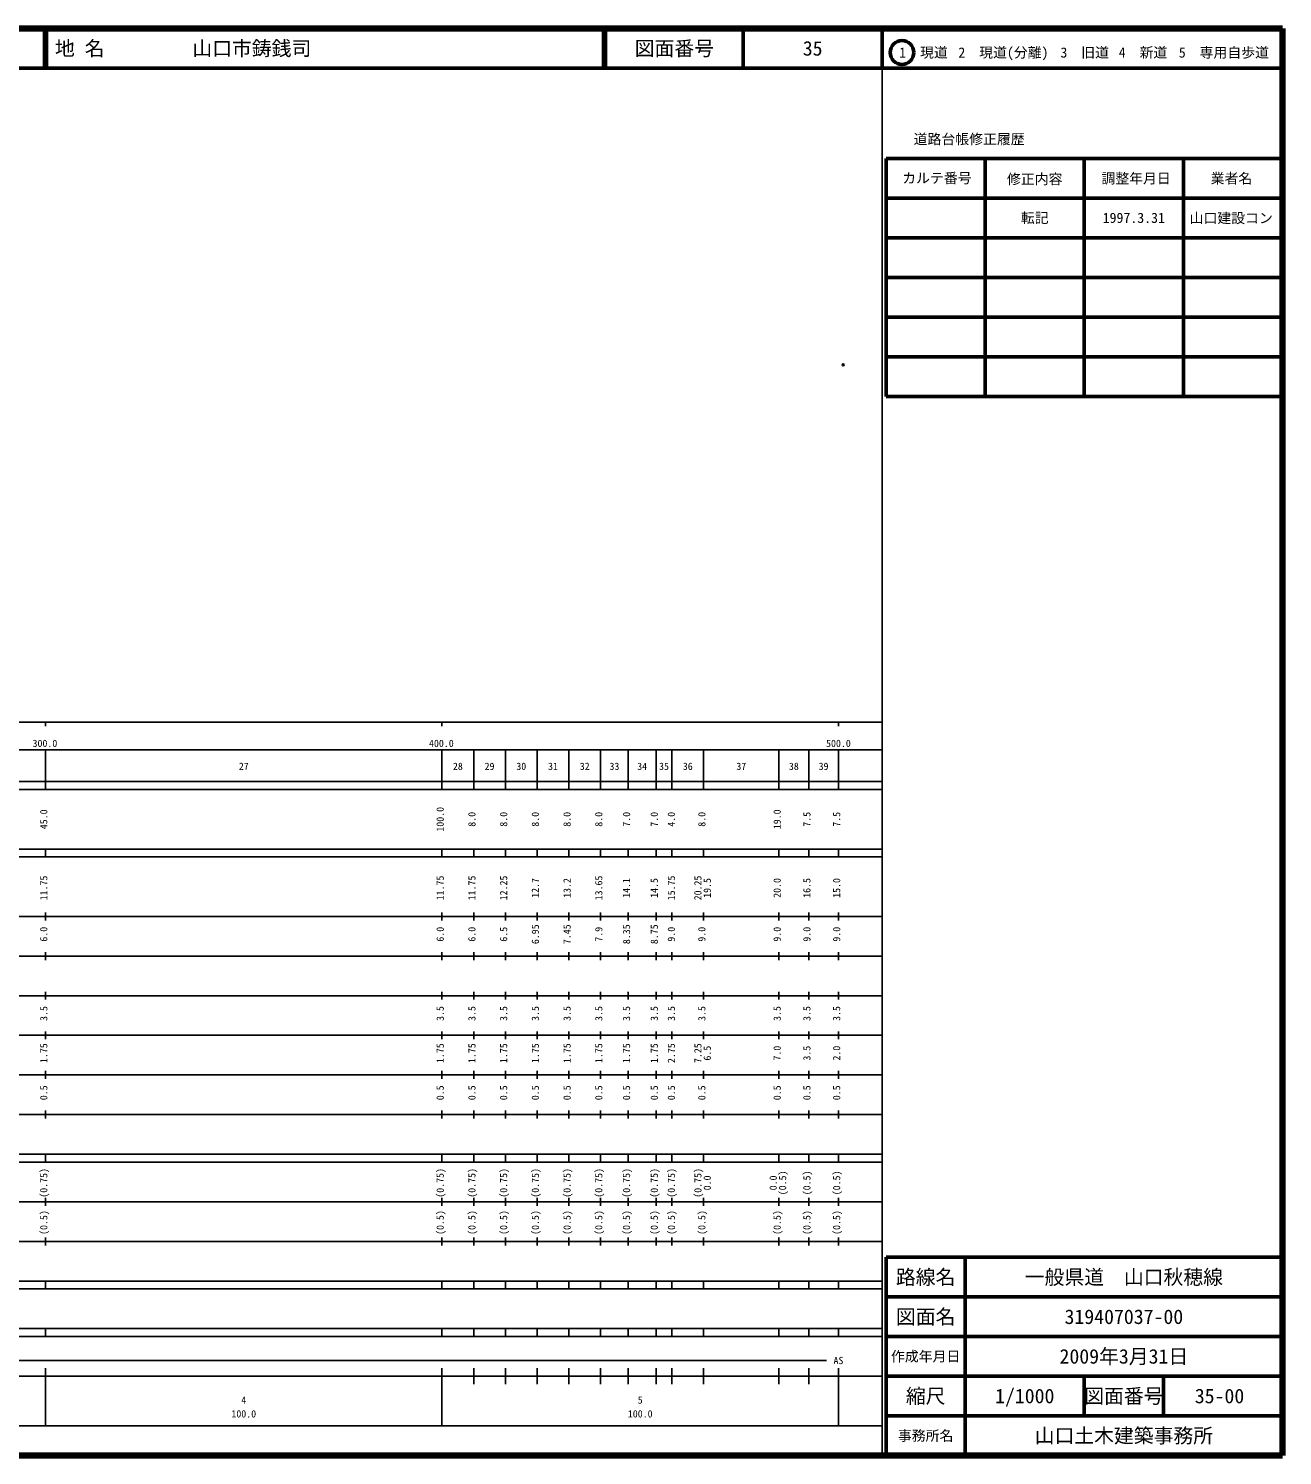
# Model space of a CAD drawing. Units: millimetres on the paper. Extents: x 40 to 680, y 20 to 380.
# Drawn here: x 363.7 to 680, y 20 to 380 of the extents above; entities that cross this region are included whole.
import ezdxf
from ezdxf.enums import TextEntityAlignment as Align

# ---------------------------------------------------------------- set-up
doc = ezdxf.new("R2010")
doc.units = ezdxf.units.MM
doc.header["$PDMODE"] = 32
doc.header["$PDSIZE"] = 0.5
doc.layers.add('M-OTRS', color=6, linetype='Continuous')
doc.layers.add('M-TTL-TXT', color=7, linetype='Continuous')
for name, color, linetype, lineweight in [('M-TTL', 2, 'Continuous', 140), ('M-TTL-BAND', 7, 'Continuous', 25), ('M-TTL-FRAM', 2, 'Continuous', 50), ('M-TTL-LINE', 7, 'Continuous', 50)]:
    doc.layers.add(name, color=color, linetype=linetype, lineweight=lineweight)
doc.styles.add('ＭＳ ゴシック', font='')
doc.styles.get('ＭＳ ゴシック').set_extended_font_data('MS Gothic')

msp = doc.modelspace()

# ---------------------------------------------------------------- linework, layer by layer
at = {"layer": 'M-OTRS'}
msp.add_point((569.207, 295.185), dxfattribs=at)
at = {"layer": 'M-TTL'}
for p, q in [((680, 380), (40, 380)), ((680, 20), (680, 380)), ((40, 20), (680, 20))]:
    msp.add_line(p, q, dxfattribs=at)
at = {"layer": 'M-TTL-BAND'}
for p, q in [((579, 20), (579, 370)), ((40, 205), (579, 205)), ((368, 205), (368, 204)), ((468, 205), (468, 204)), ((568, 205), (568, 204)), ((68, 198), (579, 198)), ((368, 188), (368, 198)), ((468, 188), (468, 198)), ((476, 188), (476, 198)), ((484, 188), (484, 198)), ((492, 188), (492, 198)), ((500, 188), (500, 198)), ((508, 188), (508, 198)), ((515, 188), (515, 198)), ((522, 188), (522, 198)), ((526, 188), (526, 198)), ((534, 188), (534, 198)), ((553, 188), (553, 198)), ((560.5, 188), (560.5, 198)), ((568, 188), (568, 198)), ((40, 190), (579, 190)), ((40, 188), (579, 188)), ((40, 173), (579, 173)), ((368, 171), (368, 173)), ((468, 171), (468, 173)), ((476, 171), (476, 173)), ((484, 171), (484, 173)), ((492, 171), (492, 173)), ((500, 171), (500, 173)), ((508, 171), (508, 173)), ((515, 171), (515, 173)), ((522, 171), (522, 173)), ((526, 171), (526, 173)), ((534, 171), (534, 173)), ((553, 171), (553, 173)), ((560.5, 171), (560.5, 173)), ((568, 171), (568, 173)), ((40, 171), (579, 171)), ((40, 156), (579, 156)), ((368, 155), (368, 157)), ((468, 155), (468, 157)), ((476, 155), (476, 157)), ((484, 155), (484, 157)), ((492, 155), (492, 157)), ((500, 155), (500, 157)), ((508, 155), (508, 157)), ((515, 155), (515, 157)), ((522, 155), (522, 157)), ((526, 155), (526, 157)), ((534, 155), (534, 157)), ((553, 155), (553, 157)), ((560.5, 155), (560.5, 157)), ((568, 155), (568, 157)), ((46, 146), (579, 146)), ((368, 145), (368, 147)), ((468, 145), (468, 147)), ((476, 145), (476, 147)), ((484, 145), (484, 147)), ((492, 145), (492, 147)), ((500, 145), (500, 147)), ((508, 145), (508, 147)), ((515, 145), (515, 147)), ((522, 145), (522, 147)), ((526, 145), (526, 147)), ((534, 145), (534, 147)), ((553, 145), (553, 147)), ((560.5, 145), (560.5, 147)), ((568, 145), (568, 147)), ((368, 135), (368, 137)), ((468, 135), (468, 137)), ((476, 135), (476, 137)), ((484, 135), (484, 137)), ((492, 135), (492, 137)), ((500, 135), (500, 137)), ((508, 135), (508, 137)), ((515, 135), (515, 137)), ((522, 135), (522, 137)), ((526, 135), (526, 137)), ((534, 135), (534, 137)), ((553, 135), (553, 137)), ((560.5, 135), (560.5, 137)), ((568, 135), (568, 137)), ((52, 136), (579, 136)), ((46, 126), (579, 126)), ((368, 125), (368, 127)), ((468, 125), (468, 127)), ((476, 125), (476, 127)), ((484, 125), (484, 127)), ((492, 125), (492, 127)), ((500, 125), (500, 127)), ((508, 125), (508, 127)), ((515, 125), (515, 127)), ((522, 125), (522, 127)), ((526, 125), (526, 127)), ((534, 125), (534, 127)), ((553, 125), (553, 127)), ((560.5, 125), (560.5, 127)), ((568, 125), (568, 127)), ((52, 116), (579, 116)), ((368, 115), (368, 117)), ((468, 115), (468, 117)), ((476, 115), (476, 117)), ((484, 115), (484, 117)), ((492, 115), (492, 117)), ((500, 115), (500, 117)), ((508, 115), (508, 117)), ((515, 115), (515, 117)), ((522, 115), (522, 117)), ((526, 115), (526, 117)), ((534, 115), (534, 117)), ((553, 115), (553, 117)), ((560.5, 115), (560.5, 117)), ((568, 115), (568, 117)), ((46, 106), (579, 106)), ((368, 105), (368, 107)), ((468, 105), (468, 107)), ((476, 105), (476, 107)), ((484, 105), (484, 107)), ((492, 105), (492, 107)), ((500, 105), (500, 107)), ((508, 105), (508, 107)), ((515, 105), (515, 107)), ((522, 105), (522, 107)), ((526, 105), (526, 107)), ((534, 105), (534, 107)), ((553, 105), (553, 107)), ((560.5, 105), (560.5, 107)), ((568, 105), (568, 107)), ((40, 96), (579, 96)), ((40, 94), (579, 94)), ((368, 94), (368, 96)), ((468, 94), (468, 96)), ((476, 94), (476, 96)), ((484, 94), (484, 96)), ((492, 94), (492, 96)), ((500, 94), (500, 96)), ((508, 94), (508, 96)), ((515, 94), (515, 96)), ((522, 94), (522, 96)), ((526, 94), (526, 96)), ((534, 94), (534, 96)), ((553, 94), (553, 96)), ((560.5, 94), (560.5, 96)), ((568, 94), (568, 96)), ((49, 84), (579, 84)), ((368, 83), (368, 85)), ((468, 83), (468, 85)), ((476, 83), (476, 85)), ((484, 83), (484, 85)), ((492, 83), (492, 85)), ((500, 83), (500, 85)), ((508, 83), (508, 85)), ((515, 83), (515, 85)), ((522, 83), (522, 85)), ((526, 83), (526, 85)), ((534, 83), (534, 85)), ((553, 83), (553, 85)), ((560.5, 83), (560.5, 85)), ((568, 83), (568, 85)), ((40, 74), (579, 74)), ((368, 73), (368, 75)), ((468, 73), (468, 75)), ((476, 73), (476, 75)), ((484, 73), (484, 75)), ((492, 73), (492, 75)), ((500, 73), (500, 75)), ((508, 73), (508, 75)), ((515, 73), (515, 75)), ((522, 73), (522, 75)), ((526, 73), (526, 75)), ((534, 73), (534, 75)), ((553, 73), (553, 75)), ((560.5, 73), (560.5, 75)), ((568, 73), (568, 75)), ((40, 64), (579, 64)), ((40, 62), (579, 62)), ((368, 62), (368, 64)), ((468, 62), (468, 64)), ((476, 62), (476, 64)), ((484, 62), (484, 64)), ((492, 62), (492, 64)), ((500, 62), (500, 64)), ((508, 62), (508, 64)), ((515, 62), (515, 64)), ((522, 62), (522, 64)), ((526, 62), (526, 64)), ((534, 62), (534, 64)), ((553, 62), (553, 64)), ((560.5, 62), (560.5, 64)), ((568, 62), (568, 64)), ((40, 52), (579, 52)), ((368, 50), (368, 52)), ((468, 50), (468, 52)), ((476, 50), (476, 52)), ((484, 50), (484, 52)), ((492, 50), (492, 52)), ((500, 50), (500, 52)), ((508, 50), (508, 52)), ((515, 50), (515, 52)), ((522, 50), (522, 52)), ((526, 50), (526, 52)), ((534, 50), (534, 52)), ((553, 50), (553, 52)), ((560.5, 50), (560.5, 52)), ((568, 50), (568, 52)), ((40, 50), (579, 50)), ((71, 44), (565, 44)), ((40, 40), (579, 40)), ((368, 27.5), (368, 42)), ((468, 27.5), (468, 42)), ((476, 38), (476, 42)), ((484, 38), (484, 42)), ((492, 38), (492, 42)), ((500, 38), (500, 42)), ((508, 38), (508, 42)), ((515, 38), (515, 42)), ((522, 38), (522, 42)), ((526, 38), (526, 42)), ((534, 38), (534, 42)), ((553, 38), (553, 42)), ((560.5, 38), (560.5, 42)), ((568, 27.5), (568, 42)), ((68, 27.5), (579, 27.5))]:
    msp.add_line(p, q, dxfattribs=at)
at = {"layer": 'M-TTL-FRAM'}
for p, q in [((580, 347.197), (580, 287.197)), ((580, 347.197), (680, 347.197)), ((580, 287.197), (680, 287.197)), ((680, 70), (580, 70)), ((580, 70), (580, 20))]:
    msp.add_line(p, q, dxfattribs=at)
at = {"layer": 'M-TTL-LINE'}
for p, q in [((367.75, 380), (367.75, 370)), ((368.25, 380), (368.25, 370)), ((508.747, 380), (508.747, 370)), ((509.247, 380), (509.247, 370)), ((543.997, 380), (543.997, 370)), ((579, 380), (579, 370)), ((40, 370), (680, 370)), ((605, 347.197), (605, 287.197)), ((630, 347.197), (630, 287.197)), ((655, 347.197), (655, 287.197)), ((580, 337.197), (680, 337.197)), ((580, 327.197), (680, 327.197)), ((580, 317.197), (680, 317.197)), ((580, 307.197), (680, 307.197)), ((580, 297.197), (680, 297.197)), ((600, 70), (600, 20)), ((680, 60), (580, 60)), ((680, 50), (580, 50)), ((680, 40), (580, 40)), ((630, 40), (630, 30)), ((650, 40), (650, 30)), ((680, 30), (580, 30))]:
    msp.add_line(p, q, dxfattribs=at)
msp.add_circle((584.031, 373.958), 3, dxfattribs=at)

# ---------------------------------------------------------------- texts
at = {"layer": 'M-TTL-BAND', "style": 'ＭＳ ゴシック'}
for s, p in [('300.0', (367.844, 198.195)), ('400.0', (467.844, 198.195)), ('500.0', (568, 198.195)), ('27', (418, 192.405)), ('28', (472, 192.405)), ('29', (480, 192.405)), ('30', (488, 192.405)), ('31', (496, 192.405)), ('32', (504, 192.405)), ('33', (511.5, 192.405)), ('34', (518.5, 192.405)), ('35', (524, 192.405)), ('36', (530, 192.405)), ('37', (543.5, 192.405)), ('38', (556.75, 192.405)), ('39', (564.25, 192.405)), ('AS', (568, 42.5)), ('4', (418, 32.523)), ('5', (518, 32.523)), ('100.0', (418, 29.033)), ('100.0', (518, 29.033))]:
    msp.add_text(s, height=1.833, dxfattribs=at).set_placement(p, align=Align.BOTTOM_CENTER)
for s, p in [('45.0', (369, 180.5)), ('100.0', (469, 180.5)), ('8.0', (477, 180.5)), ('8.0', (485, 180.5)), ('8.0', (493, 180.5)), ('8.0', (501, 180.5)), ('8.0', (509, 180.5)), ('7.0', (516, 180.5)), ('7.0', (523, 180.5)), ('4.0', (527.31, 180.5)), ('8.0', (535, 180.5)), ('19.0', (554, 180.5)), ('7.5', (561.5, 180.5)), ('7.5', (569, 180.5)), ('11.75', (369, 163.174)), ('11.75', (469, 163.174)), ('11.75', (477, 163.174)), ('12.25', (485, 163.174)), ('13.65', (509, 163.174)), ('15.75', (527.31, 163.174)), ('20.25', (534, 163.174)), ('12.7', (493, 163.174)), ('13.2', (501, 163.174)), ('14.1', (516, 163.174)), ('14.5', (523, 163.174)), ('19.5', (536.37, 163.174)), ('20.0', (554, 163.174)), ('16.5', (561.5, 163.174)), ('15.0', (569, 163.174)), ('6.0', (369, 151.5)), ('6.0', (469, 151.5)), ('6.0', (477, 151.5)), ('6.5', (485, 151.5)), ('6.95', (493, 151.5)), ('7.45', (501, 151.5)), ('7.9', (509, 151.5)), ('8.35', (516, 151.5)), ('8.75', (523, 151.5)), ('9.0', (527.31, 151.5)), ('9.0', (535, 151.5)), ('9.0', (554, 151.5)), ('9.0', (561.5, 151.5)), ('9.0', (569, 151.5)), ('3.5', (369, 131.5)), ('3.5', (469, 131.5)), ('3.5', (477, 131.5)), ('3.5', (485, 131.5)), ('3.5', (493, 131.5)), ('3.5', (501, 131.5)), ('3.5', (509, 131.5)), ('3.5', (516, 131.5)), ('3.5', (523, 131.5)), ('3.5', (527.31, 131.5)), ('3.5', (535, 131.5)), ('3.5', (554, 131.5)), ('3.5', (561.5, 131.5)), ('3.5', (569, 131.5)), ('1.75', (369, 121.5)), ('1.75', (469, 121.5)), ('1.75', (477, 121.5)), ('1.75', (485, 121.5)), ('1.75', (493, 121.5)), ('1.75', (501, 121.5)), ('1.75', (509, 121.5)), ('1.75', (516, 121.5)), ('1.75', (523, 121.5)), ('2.75', (527.31, 121.5)), ('7.25', (534, 121.5)), ('6.5', (536.37, 121.5)), ('7.0', (554, 121.5)), ('3.5', (561.5, 121.5)), ('2.0', (569, 121.5)), ('0.5', (369, 111.5)), ('0.5', (469, 111.5)), ('0.5', (477, 111.5)), ('0.5', (485, 111.5)), ('0.5', (493, 111.5)), ('0.5', (501, 111.5)), ('0.5', (509, 111.5)), ('0.5', (516, 111.5)), ('0.5', (523, 111.5)), ('0.5', (527.31, 111.5)), ('0.5', (535, 111.5)), ('0.5', (554, 111.5)), ('0.5', (561.5, 111.5)), ('0.5', (569, 111.5)), ('(0.75)', (369, 88.764)), ('(0.75)', (469, 88.764)), ('(0.75)', (477, 88.764)), ('(0.75)', (485, 88.764)), ('(0.75)', (493, 88.764)), ('(0.75)', (501, 88.764)), ('(0.75)', (509, 88.764)), ('(0.75)', (516, 88.764)), ('(0.75)', (523, 88.764)), ('(0.75)', (527.31, 88.764)), ('(0.75)', (534, 88.764)), ('0.0', (536.37, 88.764)), ('0.0', (553, 88.764)), ('(0.5)', (555.37, 88.764)), ('(0.5)', (561.5, 88.764)), ('(0.5)', (569, 88.764)), ('(0.5)', (369, 78.764)), ('(0.5)', (469, 78.764)), ('(0.5)', (477, 78.764)), ('(0.5)', (485, 78.764)), ('(0.5)', (493, 78.764)), ('(0.5)', (501, 78.764)), ('(0.5)', (509, 78.764)), ('(0.5)', (516, 78.764)), ('(0.5)', (523, 78.764)), ('(0.5)', (527.31, 78.764)), ('(0.5)', (535, 78.764)), ('(0.5)', (554, 78.764)), ('(0.5)', (561.5, 78.764)), ('(0.5)', (569, 78.764))]:
    msp.add_text(s, height=1.833, rotation=90, dxfattribs=at).set_placement(p, align=Align.BOTTOM_CENTER)
at = {"layer": 'M-TTL-TXT', "style": 'ＭＳ ゴシック'}
for s, p in [('地 名', (370.38, 375)), ('山口市鋳銭司', (405.024, 375))]:
    msp.add_text(s, height=3.666, dxfattribs=at).set_placement(p, align=Align.MIDDLE_LEFT)
for s, height, p in [('図面番号', 3.666, (526.622, 375)), ('35', 3.666, (561.497, 375)), ('1\u3000現道', 2.566, (589.448, 373.958)), ('2\u3000現道(分離)', 2.566, (609.619, 373.958)), ('3\u3000旧道', 2.566, (630.121, 373.958)), ('4\u3000新道', 2.566, (644.824, 373.958)), ('5\u3000専用自歩道', 2.566, (665.228, 373.958)), ('道路台帳修正履歴', 2.566, (600.968, 352.113)), ('カルテ番号', 2.566, (592.839, 342.277)), ('修正内容', 2.566, (617.509, 342.023)), ('調整年月日', 2.566, (643.089, 342.197)), ('業者名', 2.566, (667.134, 342.197)), ('転記', 2.566, (617.5, 332.245)), ('1997.3.31', 2.566, (642.5, 332.245)), ('山口建設コン', 2.566, (667.077, 332.189)), ('路線名', 3.666, (590, 65)), ('路線名', 3.666, (590, 65)), ('一般県道\u3000山口秋穂線', 3.666, (640, 65)), ('図面名', 3.666, (590, 55)), ('図面名', 3.666, (590, 55)), ('319407037-00', 3.666, (640, 55)), ('2009年3月31日', 3.666, (640, 45)), ('作成年月日', 2.566, (590, 45)), ('作成年月日', 2.566, (590, 45)), ('縮尺', 3.666, (590, 35)), ('縮尺', 3.666, (590, 35)), ('1/1000', 3.666, (615, 35)), ('図面番号', 3.666, (640, 35)), ('図面番号', 3.666, (640, 35)), ('35-00', 3.666, (664.125, 35)), ('事務所名', 2.566, (590, 25)), ('事務所名', 2.566, (590, 25)), ('山口土木建築事務所', 3.666, (640, 25))]:
    msp.add_text(s, height=height, dxfattribs=at).set_placement(p, align=Align.MIDDLE_CENTER)

doc.saveas('drawing.dxf')
